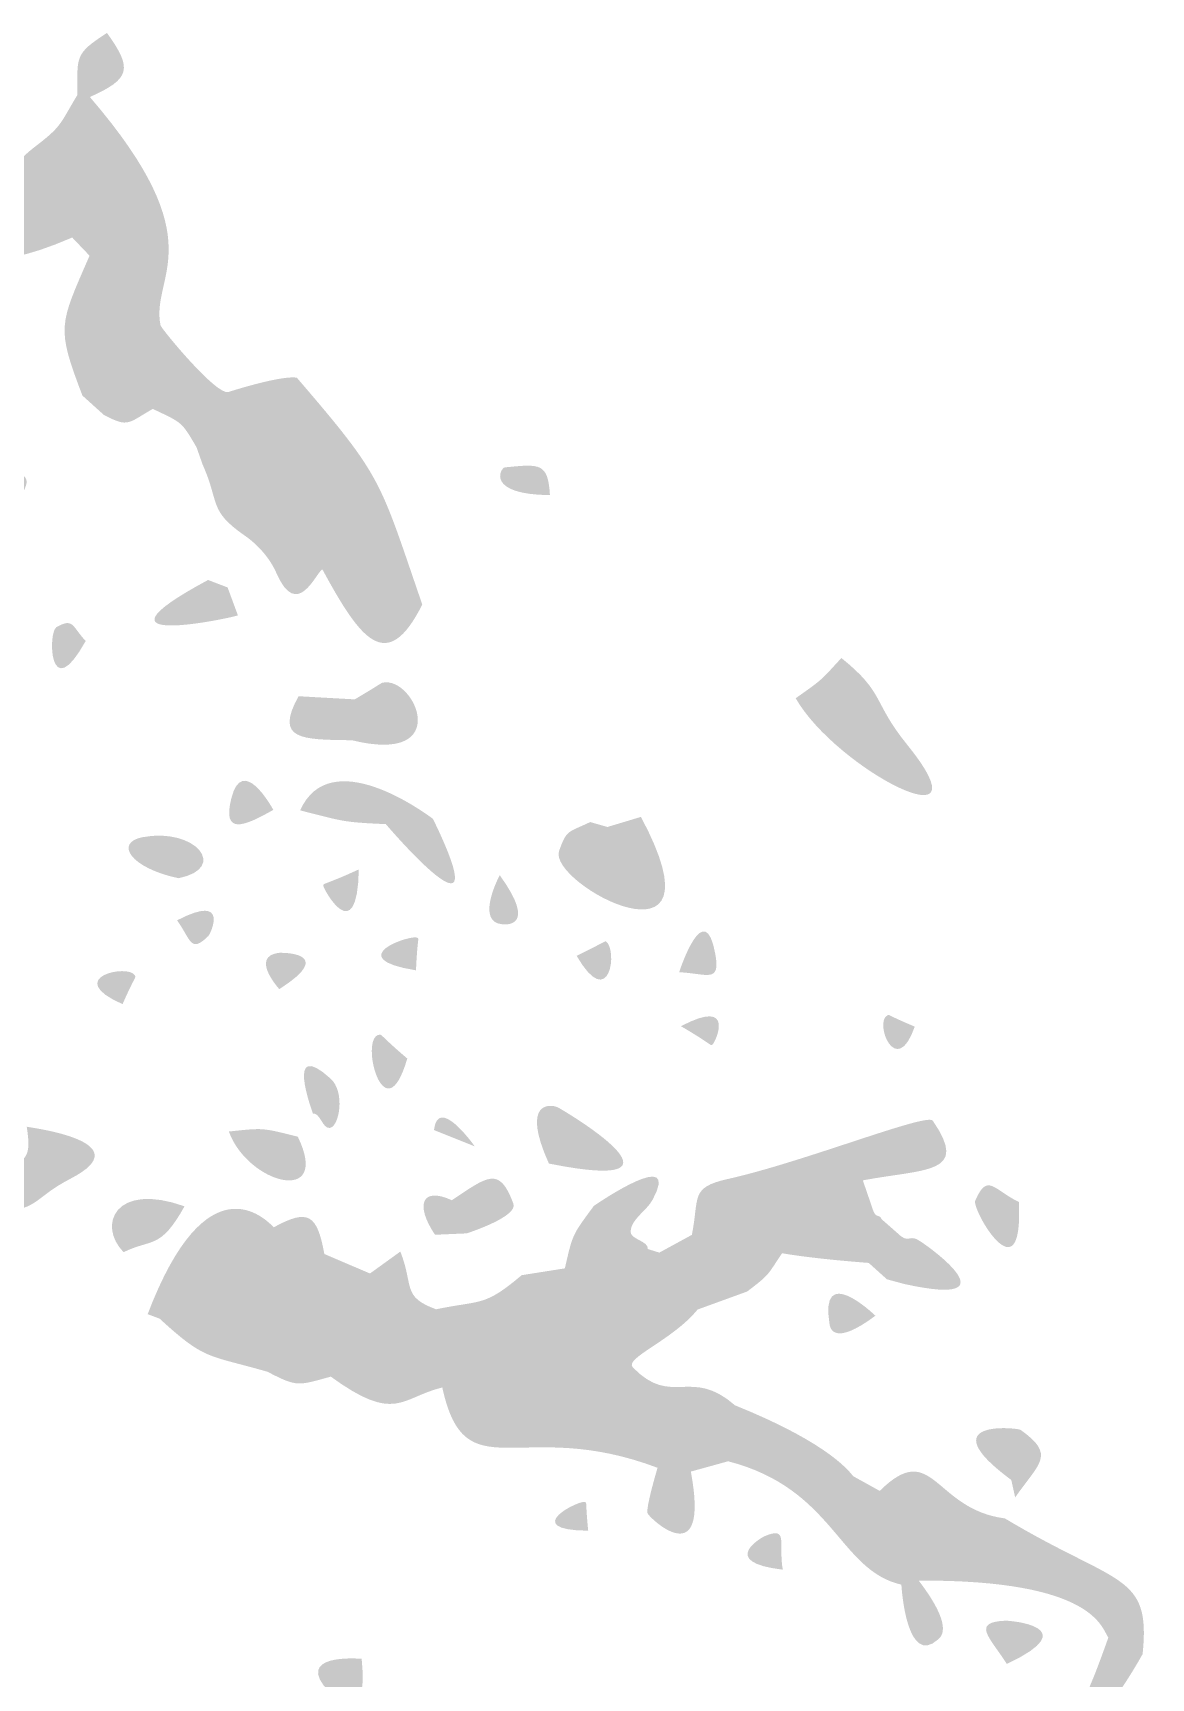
# Model space of a CAD drawing. Header units: millimetres. Extents: x 1061 to 1250, y 28 to 134.
# Drawn here: x 1105.68 to 1116.32, y 49.71 to 65.38 of the extents above; entities that cross this region are included whole.
import ezdxf

# ---------------------------------------------------------------- set-up
doc = ezdxf.new("R2010")
doc.units = ezdxf.units.MM

msp = doc.modelspace()

# ---------------------------------------------------------------- hatches: boundary and pattern name
at = {"true_color": 0x080808, "transparency": 33554687}
h = msp.add_hatch(color=18, dxfattribs=at)
edge = h.paths.add_edge_path(flags=0)
edge.add_spline(control_points=[(1106.386, 65.376), (1106.632, 65.034), (1106.61, 64.939), (1106.223, 64.766), (1106.223, 64.766), (1106.105, 64.787), (1106.105, 64.787), (1106.104, 65.15), (1106.072, 65.174), (1106.386, 65.376)], knot_values=[0, 0, 0, 0, 1, 1, 1, 2, 2, 2, 3, 3, 3, 3], degree=3, periodic=1)
h = msp.add_hatch(color=18, dxfattribs=at)
edge = h.paths.add_edge_path(flags=0)
edge.add_spline(control_points=[(1106.105, 64.787), (1106.105, 64.787), (1106.223, 64.766), (1106.223, 64.766), (1107.425, 63.37), (1106.796, 63.07), (1106.896, 62.591), (1106.902, 62.561), (1107.427, 61.921), (1107.541, 61.957), (1107.592, 61.973), (1108.04, 62.115), (1108.192, 62.094), (1109.018, 61.134), (1108.975, 61.129), (1109.387, 59.933), (1109.048, 59.258), (1108.797, 59.602), (1108.436, 60.268), (1108.311, 61.163), (1108.199, 61.244), (1107.296, 61.267), (1107.296, 61.267), (1107.238, 61.431), (1107.238, 61.431), (1107.093, 61.68), (1107.099, 61.664), (1106.822, 61.796), (1106.579, 62.294), (1106.415, 61.997), (1106.356, 61.739), (1106.356, 61.739), (1106.152, 61.923), (1106.152, 61.923), (1105.902, 62.58), (1105.931, 62.59), (1106.22, 63.255), (1106.22, 63.255), (1106.055, 63.428), (1106.055, 63.428), (1106.039, 63.501), (1105.925, 63.994), (1105.687, 64.282), (1105.961, 64.492), (1105.929, 64.495), (1106.105, 64.787)], knot_values=[0, 0, 0, 0, 1, 1, 1, 2, 2, 2, 3, 3, 3, 4, 4, 4, 5, 5, 5, 6, 6, 6, 7, 7, 7, 8, 8, 8, 9, 9, 9, 10, 10, 10, 11, 11, 11, 12, 12, 12, 13, 13, 13, 14, 14, 14, 15, 15, 15, 15], degree=3, periodic=1)
h = msp.add_hatch(color=18, dxfattribs=at)
edge = h.paths.add_edge_path(flags=0)
edge.add_spline(control_points=[(1105.687, 64.282), (1105.925, 63.994), (1106.039, 63.501), (1106.055, 63.428), (1105.128, 63.028), (1105.119, 63.344), (1105.128, 63.418), (1105.18, 63.875), (1105.623, 64.231), (1105.687, 64.282)], knot_values=[0, 0, 0, 0, 1, 1, 1, 2, 2, 2, 3, 3, 3, 3], degree=3, periodic=1)
h = msp.add_hatch(color=18, dxfattribs=at)
edge = h.paths.add_edge_path(flags=0)
edge.add_spline(control_points=[(1106.356, 61.739), (1106.415, 61.997), (1106.579, 62.294), (1106.822, 61.796), (1106.584, 61.661), (1106.593, 61.614), (1106.356, 61.739)], knot_values=[0, 0, 0, 0, 1, 1, 1, 2, 2, 2, 2], degree=3, periodic=1)
h = msp.add_hatch(color=18, dxfattribs=at)
edge = h.paths.add_edge_path(flags=0)
edge.add_spline(control_points=[(1105.517, 60.821), (1104.814, 60.822), (1105.331, 61.309), (1105.528, 61.203), (1105.701, 61.109), (1105.594, 61.074), (1105.517, 60.821)], knot_values=[0, 0, 0, 0, 1, 1, 1, 2, 2, 2, 2], degree=3, periodic=1)
h = msp.add_hatch(color=18, dxfattribs=at)
edge = h.paths.add_edge_path(flags=0)
edge.add_spline(control_points=[(1107.296, 61.267), (1108.199, 61.244), (1108.311, 61.163), (1108.436, 60.268), (1108.376, 60.242), (1108.198, 59.774), (1107.999, 60.232), (1107.906, 60.445), (1107.726, 60.57), (1107.695, 60.591), (1107.35, 60.831), (1107.461, 60.897), (1107.296, 61.267)], knot_values=[0, 0, 0, 0, 1, 1, 1, 2, 2, 2, 3, 3, 3, 4, 4, 4, 4], degree=3, periodic=1)
h = msp.add_hatch(color=18, dxfattribs=at)
edge = h.paths.add_edge_path(flags=0)
edge.add_spline(control_points=[(1110.602, 60.975), (1109.986, 60.98), (1110.132, 61.235), (1110.172, 61.239), (1110.511, 61.273), (1110.583, 61.283), (1110.602, 60.975)], knot_values=[0, 0, 0, 0, 1, 1, 1, 2, 2, 2, 2], degree=3, periodic=1)
h = msp.add_hatch(color=18, dxfattribs=at)
edge = h.paths.add_edge_path(flags=0)
edge.add_spline(control_points=[(1107.348, 60.167), (1107.348, 60.167), (1107.534, 60.096), (1107.534, 60.096), (1107.534, 60.096), (1107.632, 59.83), (1107.632, 59.83), (1107.601, 59.813), (1106.065, 59.478), (1107.348, 60.167)], knot_values=[0, 0, 0, 0, 1, 1, 1, 2, 2, 2, 3, 3, 3, 3], degree=3, periodic=1)
h = msp.add_hatch(color=18, dxfattribs=at)
edge = h.paths.add_edge_path(flags=0)
edge.add_spline(control_points=[(1106.183, 59.586), (1105.833, 58.951), (1105.823, 59.673), (1105.905, 59.718), (1106.068, 59.809), (1106.051, 59.728), (1106.183, 59.586)], knot_values=[0, 0, 0, 0, 1, 1, 1, 2, 2, 2, 2], degree=3, periodic=1)
h = msp.add_hatch(color=18, dxfattribs=at)
edge = h.paths.add_edge_path(flags=0)
edge.add_spline(control_points=[(1113.376, 59.424), (1113.796, 59.086), (1113.668, 59.011), (1114.002, 58.599), (1114.812, 57.598), (1113.323, 58.368), (1112.941, 59.041), (1113.207, 59.228), (1113.178, 59.21), (1113.376, 59.424)], knot_values=[0, 0, 0, 0, 1, 1, 1, 2, 2, 2, 3, 3, 3, 3], degree=3, periodic=1)
h = msp.add_hatch(color=18, dxfattribs=at)
edge = h.paths.add_edge_path(flags=0)
edge.add_spline(control_points=[(1108.744, 59.03), (1109.014, 59.19), (1108.99, 59.185), (1109.014, 59.19), (1109.319, 59.247), (1109.688, 58.402), (1108.717, 58.641), (1108.717, 58.641), (1108.744, 59.03), (1108.744, 59.03)], knot_values=[0, 0, 0, 0, 1, 1, 1, 2, 2, 2, 3, 3, 3, 3], degree=3, periodic=1)
h = msp.add_hatch(color=18, dxfattribs=at)
edge = h.paths.add_edge_path(flags=0)
edge.add_spline(control_points=[(1108.209, 59.06), (1108.209, 59.06), (1108.744, 59.03), (1108.744, 59.03), (1108.744, 59.03), (1108.717, 58.641), (1108.717, 58.641), (1108.234, 58.647), (1107.98, 58.644), (1108.209, 59.06)], knot_values=[0, 0, 0, 0, 1, 1, 1, 2, 2, 2, 3, 3, 3, 3], degree=3, periodic=1)
h = msp.add_hatch(color=18, dxfattribs=at)
edge = h.paths.add_edge_path(flags=0)
edge.add_spline(control_points=[(1108.224, 57.973), (1108.511, 58.613), (1109.407, 57.953), (1109.489, 57.892), (1109.454, 57.901), (1109.46, 57.873), (1109.04, 57.842), (1108.621, 57.861), (1108.642, 57.868), (1108.224, 57.973)], knot_values=[0, 0, 0, 0, 1, 1, 1, 2, 2, 2, 3, 3, 3, 3], degree=3, periodic=1)
h = msp.add_hatch(color=18, dxfattribs=at)
edge = h.paths.add_edge_path(flags=0)
edge.add_spline(control_points=[(1107.969, 57.978), (1107.685, 57.816), (1107.484, 57.738), (1107.568, 58.082), (1107.673, 58.513), (1107.953, 58.007), (1107.969, 57.978)], knot_values=[0, 0, 0, 0, 1, 1, 1, 2, 2, 2, 2], degree=3, periodic=1)
h = msp.add_hatch(color=18, dxfattribs=at)
edge = h.paths.add_edge_path(flags=0)
edge.add_spline(control_points=[(1107.067, 57.327), (1106.606, 57.424), (1106.455, 57.667), (1106.726, 57.718), (1107.227, 57.813), (1107.547, 57.424), (1107.067, 57.327)], knot_values=[0, 0, 0, 0, 1, 1, 1, 2, 2, 2, 2], degree=3, periodic=1)
h = msp.add_hatch(color=18, dxfattribs=at)
edge = h.paths.add_edge_path(flags=0)
edge.add_spline(control_points=[(1109.489, 57.892), (1110.14, 56.555), (1109.063, 57.815), (1109.04, 57.842), (1109.46, 57.873), (1109.454, 57.901), (1109.489, 57.892)], knot_values=[0, 0, 0, 0, 1, 1, 1, 2, 2, 2, 2], degree=3, periodic=1)
h = msp.add_hatch(color=18, dxfattribs=at)
edge = h.paths.add_edge_path(flags=0)
edge.add_spline(control_points=[(1111.468, 57.911), (1112.305, 56.349), (1110.578, 57.275), (1110.689, 57.587), (1110.763, 57.795), (1110.774, 57.76), (1110.985, 57.862), (1110.985, 57.862), (1111.149, 57.815), (1111.149, 57.815), (1111.149, 57.815), (1111.468, 57.911), (1111.468, 57.911)], knot_values=[0, 0, 0, 0, 1, 1, 1, 2, 2, 2, 3, 3, 3, 4, 4, 4, 4], degree=3, periodic=1)
h = msp.add_hatch(color=18, dxfattribs=at)
edge = h.paths.add_edge_path(flags=0)
edge.add_spline(control_points=[(1108.783, 57.411), (1108.767, 56.637), (1108.445, 57.225), (1108.445, 57.255), (1108.446, 57.285), (1108.445, 57.255), (1108.783, 57.411)], knot_values=[0, 0, 0, 0, 1, 1, 1, 2, 2, 2, 2], degree=3, periodic=1)
h = msp.add_hatch(color=18, dxfattribs=at)
edge = h.paths.add_edge_path(flags=0)
edge.add_spline(control_points=[(1110.124, 57.356), (1110.48, 56.864), (1110.189, 56.885), (1110.152, 56.888), (1109.893, 56.907), (1110.107, 57.323), (1110.124, 57.356)], knot_values=[0, 0, 0, 0, 1, 1, 1, 2, 2, 2, 2], degree=3, periodic=1)
h = msp.add_hatch(color=18, dxfattribs=at)
edge = h.paths.add_edge_path(flags=0)
edge.add_spline(control_points=[(1107.053, 56.926), (1107.562, 57.192), (1107.37, 56.795), (1107.351, 56.777), (1107.179, 56.609), (1107.188, 56.738), (1107.053, 56.926)], knot_values=[0, 0, 0, 0, 1, 1, 1, 2, 2, 2, 2], degree=3, periodic=1)
h = msp.add_hatch(color=18, dxfattribs=at)
edge = h.paths.add_edge_path(flags=0)
edge.add_spline(control_points=[(1111.832, 56.432), (1111.841, 56.462), (1112.075, 57.165), (1112.176, 56.605), (1112.227, 56.322), (1112.096, 56.42), (1111.832, 56.432)], knot_values=[0, 0, 0, 0, 1, 1, 1, 2, 2, 2, 2], degree=3, periodic=1)
h = msp.add_hatch(color=18, dxfattribs=at)
edge = h.paths.add_edge_path(flags=0)
edge.add_spline(control_points=[(1109.327, 56.45), (1108.6, 56.566), (1109.288, 56.797), (1109.34, 56.76), (1109.36, 56.746), (1109.34, 56.76), (1109.327, 56.45)], knot_values=[0, 0, 0, 0, 1, 1, 1, 2, 2, 2, 2], degree=3, periodic=1)
h = msp.add_hatch(color=18, dxfattribs=at)
edge = h.paths.add_edge_path(flags=0)
edge.add_spline(control_points=[(1110.856, 56.588), (1110.856, 56.588), (1111.132, 56.727), (1111.132, 56.727), (1111.251, 56.656), (1111.175, 56.037), (1110.856, 56.588)], knot_values=[0, 0, 0, 0, 1, 1, 1, 2, 2, 2, 2], degree=3, periodic=1)
h = msp.add_hatch(color=18, dxfattribs=at)
edge = h.paths.add_edge_path(flags=0)
edge.add_spline(control_points=[(1108.026, 56.271), (1108.008, 56.291), (1107.755, 56.579), (1108.017, 56.616), (1108.044, 56.62), (1108.583, 56.625), (1108.026, 56.271)], knot_values=[0, 0, 0, 0, 1, 1, 1, 2, 2, 2, 2], degree=3, periodic=1)
h = msp.add_hatch(color=18, dxfattribs=at)
edge = h.paths.add_edge_path(flags=0)
edge.add_spline(control_points=[(1106.534, 56.128), (1105.955, 56.381), (1106.597, 56.518), (1106.653, 56.399), (1106.664, 56.378), (1106.653, 56.399), (1106.534, 56.128)], knot_values=[0, 0, 0, 0, 1, 1, 1, 2, 2, 2, 2], degree=3, periodic=1)
h = msp.add_hatch(color=18, dxfattribs=at)
edge = h.paths.add_edge_path(flags=0)
edge.add_spline(control_points=[(1111.849, 55.918), (1112.383, 56.2), (1112.173, 55.758), (1112.149, 55.743), (1112.126, 55.728), (1112.149, 55.743), (1111.849, 55.918)], knot_values=[0, 0, 0, 0, 1, 1, 1, 2, 2, 2, 2], degree=3, periodic=1)
h = msp.add_hatch(color=18, dxfattribs=at)
edge = h.paths.add_edge_path(flags=0)
edge.add_spline(control_points=[(1114.074, 55.914), (1113.898, 55.405), (1113.683, 55.958), (1113.815, 56.022), (1113.836, 56.031), (1113.815, 56.022), (1114.074, 55.914)], knot_values=[0, 0, 0, 0, 1, 1, 1, 2, 2, 2, 2], degree=3, periodic=1)
h = msp.add_hatch(color=18, dxfattribs=at)
edge = h.paths.add_edge_path(flags=0)
edge.add_spline(control_points=[(1108.346, 55.087), (1108.336, 55.115), (1108.078, 55.811), (1108.512, 55.421), (1108.658, 55.291), (1108.596, 54.958), (1108.506, 54.949), (1108.436, 54.943), (1108.416, 55.094), (1108.346, 55.087)], knot_values=[0, 0, 0, 0, 1, 1, 1, 2, 2, 2, 3, 3, 3, 3], degree=3, periodic=1)
h = msp.add_hatch(color=18, dxfattribs=at)
edge = h.paths.add_edge_path(flags=0)
edge.add_spline(control_points=[(1109.244, 55.61), (1109.028, 54.865), (1108.782, 55.813), (1108.978, 55.837), (1109.006, 55.84), (1108.978, 55.837), (1109.244, 55.61)], knot_values=[0, 0, 0, 0, 1, 1, 1, 2, 2, 2, 2], degree=3, periodic=1)
h = msp.add_hatch(color=18, dxfattribs=at)
edge = h.paths.add_edge_path(flags=0)
edge.add_spline(control_points=[(1109.886, 54.774), (1109.886, 54.774), (1109.498, 54.929), (1109.498, 54.929), (1109.536, 55.261), (1109.867, 54.801), (1109.886, 54.774)], knot_values=[0, 0, 0, 0, 1, 1, 1, 2, 2, 2, 2], degree=3, periodic=1)
h = msp.add_hatch(color=18, dxfattribs=at)
edge = h.paths.add_edge_path(flags=0)
edge.add_spline(control_points=[(1110.592, 54.61), (1110.322, 55.208), (1110.608, 55.178), (1110.677, 55.145), (1110.716, 55.126), (1112.112, 54.305), (1110.592, 54.61)], knot_values=[0, 0, 0, 0, 1, 1, 1, 2, 2, 2, 2], degree=3, periodic=1)
h = msp.add_hatch(color=18, dxfattribs=at)
edge = h.paths.add_edge_path(flags=0)
edge.add_spline(control_points=[(1113.58, 54.45), (1113.056, 54.228), (1113.024, 54.261), (1112.811, 53.756), (1112.665, 53.537), (1112.694, 53.556), (1112.48, 53.392), (1112.35, 53.539), (1112.289, 53.434), (1112.147, 53.595), (1112.127, 53.618), (1112.147, 53.595), (1111.953, 53.931), (1112.024, 54.29), (1111.935, 54.382), (1112.291, 54.462), (1113.018, 54.624), (1114.191, 55.097), (1114.246, 55.018), (1114.598, 54.506), (1114.179, 54.563), (1113.58, 54.45)], knot_values=[0, 0, 0, 0, 1, 1, 1, 2, 2, 2, 3, 3, 3, 4, 4, 4, 5, 5, 5, 6, 6, 6, 7, 7, 7, 7], degree=3, periodic=1)
h = msp.add_hatch(color=18, dxfattribs=at)
edge = h.paths.add_edge_path(flags=0)
edge.add_spline(control_points=[(1105.622, 54.961), (1105.651, 54.952), (1106.73, 54.822), (1106.037, 54.465), (1105.689, 54.284), (1105.751, 54.185), (1105.377, 54.146), (1105.32, 54.063), (1105.169, 54.149), (1105.226, 53.929), (1105.242, 53.867), (1105.3, 53.823), (1105.316, 53.761), (1105.006, 52.521), (1104.683, 53.879), (1104.732, 53.931), (1105.016, 54.238), (1104.868, 54.366), (1105.252, 54.547), (1105.606, 54.62), (1105.675, 54.621), (1105.622, 54.961)], knot_values=[0, 0, 0, 0, 1, 1, 1, 2, 2, 2, 3, 3, 3, 4, 4, 4, 5, 5, 5, 6, 6, 6, 7, 7, 7, 7], degree=3, periodic=1)
h = msp.add_hatch(color=18, dxfattribs=at)
edge = h.paths.add_edge_path(flags=0)
edge.add_spline(control_points=[(1107.546, 54.915), (1107.882, 54.951), (1107.859, 54.951), (1108.202, 54.866), (1108.523, 54.204), (1107.726, 54.415), (1107.546, 54.915)], knot_values=[0, 0, 0, 0, 1, 1, 1, 2, 2, 2, 2], degree=3, periodic=1)
h = msp.add_hatch(color=18, dxfattribs=at)
edge = h.paths.add_edge_path(flags=0)
edge.add_spline(control_points=[(1111.02, 54.207), (1111.057, 54.232), (1111.858, 54.782), (1111.579, 54.265), (1111.521, 54.158), (1111.381, 54.087), (1111.369, 53.966), (1111.362, 53.887), (1111.541, 53.875), (1111.534, 53.796), (1111.534, 53.796), (1111.444, 53.631), (1111.444, 53.631), (1111.093, 53.37), (1111.009, 53.245), (1110.744, 53.612), (1110.82, 53.944), (1110.813, 53.926), (1111.02, 54.207)], knot_values=[0, 0, 0, 0, 1, 1, 1, 2, 2, 2, 3, 3, 3, 4, 4, 4, 5, 5, 5, 6, 6, 6, 6], degree=3, periodic=1)
h = msp.add_hatch(color=18, dxfattribs=at)
edge = h.paths.add_edge_path(flags=0)
edge.add_spline(control_points=[(1107.973, 54.003), (1107.839, 53.781), (1107.827, 53.816), (1107.697, 53.597), (1107.228, 53.422), (1107.27, 53.41), (1106.887, 53.133), (1106.887, 53.133), (1106.773, 53.176), (1106.773, 53.176), (1107.336, 54.654), (1107.892, 54.086), (1107.973, 54.003)], knot_values=[0, 0, 0, 0, 1, 1, 1, 2, 2, 2, 3, 3, 3, 4, 4, 4, 4], degree=3, periodic=1)
h = msp.add_hatch(color=18, dxfattribs=at)
edge = h.paths.add_edge_path(flags=0)
edge.add_spline(control_points=[(1109.668, 54.261), (1110.006, 54.485), (1110.12, 54.593), (1110.254, 54.228), (1110.298, 54.107), (1109.849, 53.958), (1109.809, 53.945), (1109.809, 53.945), (1109.668, 54.261), (1109.668, 54.261)], knot_values=[0, 0, 0, 0, 1, 1, 1, 2, 2, 2, 3, 3, 3, 3], degree=3, periodic=1)
h = msp.add_hatch(color=18, dxfattribs=at)
edge = h.paths.add_edge_path(flags=0)
edge.add_spline(control_points=[(1115.065, 54.244), (1115.11, 53.313), (1114.614, 54.173), (1114.65, 54.257), (1114.767, 54.527), (1114.825, 54.36), (1115.065, 54.244)], knot_values=[0, 0, 0, 0, 1, 1, 1, 2, 2, 2, 2], degree=3, periodic=1)
h = msp.add_hatch(color=18, dxfattribs=at)
edge = h.paths.add_edge_path(flags=0)
edge.add_spline(control_points=[(1107.124, 54.203), (1106.892, 53.786), (1106.814, 53.899), (1106.544, 53.766), (1106.293, 54.022), (1106.461, 54.44), (1107.124, 54.203)], knot_values=[0, 0, 0, 0, 1, 1, 1, 2, 2, 2, 2], degree=3, periodic=1)
h = msp.add_hatch(color=18, dxfattribs=at)
edge = h.paths.add_edge_path(flags=0)
edge.add_spline(control_points=[(1109.668, 54.261), (1109.668, 54.261), (1109.809, 53.945), (1109.809, 53.945), (1109.809, 53.945), (1109.508, 53.932), (1109.508, 53.932), (1109.317, 54.216), (1109.38, 54.393), (1109.668, 54.261)], knot_values=[0, 0, 0, 0, 1, 1, 1, 2, 2, 2, 3, 3, 3, 3], degree=3, periodic=1)
h = msp.add_hatch(color=18, dxfattribs=at)
edge = h.paths.add_edge_path(flags=0)
edge.add_spline(control_points=[(1113.58, 54.45), (1113.682, 54.155), (1113.672, 54.178), (1113.682, 54.155), (1113.712, 54.084), (1113.736, 54.134), (1113.76, 54.079), (1113.781, 53.833), (1113.754, 53.855), (1113.636, 53.664), (1113.57, 53.669), (1113.124, 53.702), (1112.811, 53.756), (1113.024, 54.261), (1113.056, 54.228), (1113.58, 54.45)], knot_values=[0, 0, 0, 0, 1, 1, 1, 2, 2, 2, 3, 3, 3, 4, 4, 4, 5, 5, 5, 5], degree=3, periodic=1)
h = msp.add_hatch(color=18, dxfattribs=at)
edge = h.paths.add_edge_path(flags=0)
edge.add_spline(control_points=[(1107.973, 54.003), (1108.304, 54.185), (1108.386, 54.124), (1108.455, 53.749), (1108.213, 53.396), (1108.261, 53.33), (1107.842, 53.249), (1107.842, 53.249), (1107.697, 53.597), (1107.697, 53.597), (1107.827, 53.816), (1107.839, 53.781), (1107.973, 54.003)], knot_values=[0, 0, 0, 0, 1, 1, 1, 2, 2, 2, 3, 3, 3, 4, 4, 4, 4], degree=3, periodic=1)
h = msp.add_hatch(color=18, dxfattribs=at)
edge = h.paths.add_edge_path(flags=0)
edge.add_spline(control_points=[(1113.76, 54.079), (1113.948, 53.915), (1113.931, 53.927), (1113.948, 53.915), (1114.021, 53.862), (1114.035, 53.935), (1114.119, 53.874), (1114.119, 53.874), (1113.971, 53.464), (1113.971, 53.464), (1113.971, 53.464), (1113.809, 53.508), (1113.809, 53.508), (1113.809, 53.508), (1113.636, 53.664), (1113.636, 53.664), (1113.754, 53.855), (1113.781, 53.833), (1113.76, 54.079)], knot_values=[0, 0, 0, 0, 1, 1, 1, 2, 2, 2, 3, 3, 3, 4, 4, 4, 5, 5, 5, 6, 6, 6, 6], degree=3, periodic=1)
h = msp.add_hatch(color=18, dxfattribs=at)
edge = h.paths.add_edge_path(flags=0)
edge.add_spline(control_points=[(1111.953, 53.931), (1112.147, 53.595), (1112.127, 53.618), (1112.147, 53.595), (1112.289, 53.434), (1112.35, 53.539), (1112.48, 53.392), (1112.48, 53.392), (1112.008, 53.22), (1112.008, 53.22), (1112.008, 53.22), (1111.643, 53.762), (1111.643, 53.762), (1111.643, 53.762), (1111.953, 53.931), (1111.953, 53.931)], knot_values=[0, 0, 0, 0, 1, 1, 1, 2, 2, 2, 3, 3, 3, 4, 4, 4, 5, 5, 5, 5], degree=3, periodic=1)
h = msp.add_hatch(color=18, dxfattribs=at)
edge = h.paths.add_edge_path(flags=0)
edge.add_spline(control_points=[(1108.455, 53.749), (1108.455, 53.749), (1108.889, 53.563), (1108.889, 53.563), (1108.889, 53.563), (1108.81, 53.318), (1108.81, 53.318), (1108.349, 53.049), (1108.366, 53.074), (1107.908, 52.772), (1107.896, 53.025), (1107.861, 53), (1107.842, 53.249), (1108.261, 53.33), (1108.213, 53.396), (1108.455, 53.749)], knot_values=[0, 0, 0, 0, 1, 1, 1, 2, 2, 2, 3, 3, 3, 4, 4, 4, 5, 5, 5, 5], degree=3, periodic=1)
h = msp.add_hatch(color=18, dxfattribs=at)
edge = h.paths.add_edge_path(flags=0)
edge.add_spline(control_points=[(1109.178, 53.772), (1109.309, 53.44), (1109.189, 53.344), (1109.518, 53.222), (1109.136, 52.96), (1109.378, 52.889), (1109.577, 52.478), (1109.178, 52.379), (1109.133, 52.133), (1108.516, 52.581), (1108.653, 52.776), (1108.879, 52.896), (1109.017, 53.091), (1109.107, 53.219), (1109.039, 53.294), (1109.027, 53.307), (1108.938, 53.405), (1108.899, 53.221), (1108.81, 53.318), (1108.81, 53.318), (1108.889, 53.563), (1108.889, 53.563), (1108.889, 53.563), (1109.178, 53.772), (1109.178, 53.772)], knot_values=[0, 0, 0, 0, 1, 1, 1, 2, 2, 2, 3, 3, 3, 4, 4, 4, 5, 5, 5, 6, 6, 6, 7, 7, 7, 8, 8, 8, 8], degree=3, periodic=1)
h = msp.add_hatch(color=18, dxfattribs=at)
edge = h.paths.add_edge_path(flags=0)
edge.add_spline(control_points=[(1111.534, 53.796), (1111.534, 53.796), (1111.643, 53.762), (1111.643, 53.762), (1111.643, 53.762), (1112.008, 53.22), (1112.008, 53.22), (1111.767, 52.925), (1111.306, 52.757), (1111.391, 52.669), (1111.763, 52.285), (1111.941, 52.678), (1112.363, 52.308), (1112.363, 52.308), (1112.298, 51.775), (1112.298, 51.775), (1112.298, 51.775), (1111.943, 51.677), (1111.943, 51.677), (1111.943, 51.677), (1111.626, 51.713), (1111.626, 51.713), (1110.318, 52.209), (1109.796, 51.47), (1109.577, 52.478), (1109.378, 52.889), (1109.136, 52.96), (1109.518, 53.222), (1109.955, 53.314), (1109.972, 53.242), (1110.333, 53.547), (1111.059, 52.335), (1111.749, 53.029), (1111.444, 53.631), (1111.444, 53.631), (1111.534, 53.796), (1111.534, 53.796)], knot_values=[0, 0, 0, 0, 1, 1, 1, 2, 2, 2, 3, 3, 3, 4, 4, 4, 5, 5, 5, 6, 6, 6, 7, 7, 7, 8, 8, 8, 9, 9, 9, 10, 10, 10, 11, 11, 11, 12, 12, 12, 12], degree=3, periodic=1)
h = msp.add_hatch(color=18, dxfattribs=at)
edge = h.paths.add_edge_path(flags=0)
edge.add_spline(control_points=[(1114.119, 53.874), (1114.151, 53.86), (1115.072, 53.219), (1113.971, 53.464), (1113.971, 53.464), (1114.119, 53.874), (1114.119, 53.874)], knot_values=[0, 0, 0, 0, 1, 1, 1, 2, 2, 2, 2], degree=3, periodic=1)
h = msp.add_hatch(color=18, dxfattribs=at)
edge = h.paths.add_edge_path(flags=0)
edge.add_spline(control_points=[(1107.697, 53.597), (1107.697, 53.597), (1107.842, 53.249), (1107.842, 53.249), (1107.861, 53), (1107.896, 53.025), (1107.908, 52.772), (1107.908, 52.772), (1107.912, 52.628), (1107.912, 52.628), (1107.341, 52.792), (1107.321, 52.734), (1106.887, 53.133), (1107.27, 53.41), (1107.228, 53.422), (1107.697, 53.597)], knot_values=[0, 0, 0, 0, 1, 1, 1, 2, 2, 2, 3, 3, 3, 4, 4, 4, 5, 5, 5, 5], degree=3, periodic=1)
h = msp.add_hatch(color=18, dxfattribs=at)
edge = h.paths.add_edge_path(flags=0)
edge.add_spline(control_points=[(1110.333, 53.547), (1110.333, 53.547), (1110.744, 53.612), (1110.744, 53.612), (1111.009, 53.245), (1111.093, 53.37), (1111.444, 53.631), (1111.749, 53.029), (1111.059, 52.335), (1110.333, 53.547)], knot_values=[0, 0, 0, 0, 1, 1, 1, 2, 2, 2, 3, 3, 3, 3], degree=3, periodic=1)
h = msp.add_hatch(color=18, dxfattribs=at)
edge = h.paths.add_edge_path(flags=0)
edge.add_spline(control_points=[(1113.7, 53.161), (1113.299, 52.862), (1113.269, 53.046), (1113.263, 53.082), (1113.167, 53.668), (1113.674, 53.185), (1113.7, 53.161)], knot_values=[0, 0, 0, 0, 1, 1, 1, 2, 2, 2, 2], degree=3, periodic=1)
h = msp.add_hatch(color=18, dxfattribs=at)
edge = h.paths.add_edge_path(flags=0)
edge.add_spline(control_points=[(1108.81, 53.318), (1108.899, 53.221), (1108.938, 53.405), (1109.027, 53.307), (1109.039, 53.294), (1109.107, 53.219), (1109.017, 53.091), (1108.879, 52.896), (1108.653, 52.776), (1108.516, 52.581), (1108.199, 52.494), (1108.199, 52.48), (1107.912, 52.628), (1107.912, 52.628), (1107.908, 52.772), (1107.908, 52.772), (1108.366, 53.074), (1108.349, 53.049), (1108.81, 53.318)], knot_values=[0, 0, 0, 0, 1, 1, 1, 2, 2, 2, 3, 3, 3, 4, 4, 4, 5, 5, 5, 6, 6, 6, 6], degree=3, periodic=1)
h = msp.add_hatch(color=18, dxfattribs=at)
edge = h.paths.add_edge_path(flags=0)
edge.add_spline(control_points=[(1112.363, 52.308), (1113.305, 51.929), (1113.47, 51.648), (1113.49, 51.632), (1113.49, 51.632), (1113.741, 51.493), (1113.741, 51.493), (1114.249, 51.996), (1114.255, 51.318), (1114.932, 51.231), (1116.007, 50.586), (1116.324, 50.717), (1116.243, 49.939), (1116.243, 49.939), (1115.917, 50.097), (1115.917, 50.097), (1115.851, 50.181), (1115.795, 50.647), (1114.112, 50.639), (1114.112, 50.639), (1113.947, 50.6), (1113.947, 50.6), (1113.346, 50.739), (1113.31, 51.513), (1112.298, 51.775), (1112.298, 51.775), (1112.363, 52.308), (1112.363, 52.308)], knot_values=[0, 0, 0, 0, 1, 1, 1, 2, 2, 2, 3, 3, 3, 4, 4, 4, 5, 5, 5, 6, 6, 6, 7, 7, 7, 8, 8, 8, 9, 9, 9, 9], degree=3, periodic=1)
h = msp.add_hatch(color=18, dxfattribs=at)
edge = h.paths.add_edge_path(flags=0)
edge.add_spline(control_points=[(1114.993, 51.597), (1114.205, 52.179), (1115.052, 52.096), (1115.083, 52.073), (1115.418, 51.834), (1115.261, 51.762), (1115.03, 51.431), (1115.03, 51.431), (1114.993, 51.597), (1114.993, 51.597)], knot_values=[0, 0, 0, 0, 1, 1, 1, 2, 2, 2, 3, 3, 3, 3], degree=3, periodic=1)
h = msp.add_hatch(color=18, dxfattribs=at)
edge = h.paths.add_edge_path(flags=0)
edge.add_spline(control_points=[(1111.626, 51.713), (1111.626, 51.713), (1111.943, 51.677), (1111.943, 51.677), (1112.13, 50.679), (1111.543, 51.238), (1111.53, 51.282), (1111.515, 51.335), (1111.616, 51.679), (1111.626, 51.713)], knot_values=[0, 0, 0, 0, 1, 1, 1, 2, 2, 2, 3, 3, 3, 3], degree=3, periodic=1)
h = msp.add_hatch(color=18, dxfattribs=at)
edge = h.paths.add_edge_path(flags=0)
edge.add_spline(control_points=[(1110.966, 51.114), (1110.291, 51.119), (1110.902, 51.42), (1110.939, 51.386), (1110.955, 51.372), (1110.939, 51.386), (1110.966, 51.114)], knot_values=[0, 0, 0, 0, 1, 1, 1, 2, 2, 2, 2], degree=3, periodic=1)
h = msp.add_hatch(color=18, dxfattribs=at)
edge = h.paths.add_edge_path(flags=0)
edge.add_spline(control_points=[(1112.818, 50.743), (1112.204, 50.814), (1112.616, 51.049), (1112.642, 51.06), (1112.878, 51.162), (1112.774, 50.991), (1112.818, 50.743)], knot_values=[0, 0, 0, 0, 1, 1, 1, 2, 2, 2, 2], degree=3, periodic=1)
h = msp.add_hatch(color=18, dxfattribs=at)
edge = h.paths.add_edge_path(flags=0)
edge.add_spline(control_points=[(1113.947, 50.6), (1113.947, 50.6), (1114.112, 50.639), (1114.112, 50.639), (1114.442, 50.207), (1114.331, 50.109), (1114.296, 50.078), (1114, 49.814), (1113.95, 50.549), (1113.947, 50.6)], knot_values=[0, 0, 0, 0, 1, 1, 1, 2, 2, 2, 3, 3, 3, 3], degree=3, periodic=1)
h = msp.add_hatch(color=18, dxfattribs=at)
edge = h.paths.add_edge_path(flags=0)
edge.add_spline(control_points=[(1114.951, 49.845), (1114.786, 50.102), (1114.61, 50.243), (1114.938, 50.257), (1114.97, 50.259), (1115.712, 50.203), (1114.951, 49.845)], knot_values=[0, 0, 0, 0, 1, 1, 1, 2, 2, 2, 2], degree=3, periodic=1)
h = msp.add_hatch(color=18, dxfattribs=at)
edge = h.paths.add_edge_path(flags=0)
edge.add_spline(control_points=[(1115.917, 50.097), (1115.917, 50.097), (1116.243, 49.939), (1116.243, 49.939), (1116.219, 49.896), (1115.667, 48.905), (1115.733, 49.603), (1115.737, 49.645), (1115.754, 49.635), (1115.917, 50.097)], knot_values=[0, 0, 0, 0, 1, 1, 1, 2, 2, 2, 3, 3, 3, 3], degree=3, periodic=1)
h = msp.add_hatch(color=18, dxfattribs=at)
edge = h.paths.add_edge_path(flags=0)
edge.add_spline(control_points=[(1108.81, 49.894), (1108.885, 49.175), (1108.523, 49.556), (1108.499, 49.581), (1108.152, 49.946), (1108.775, 49.897), (1108.81, 49.894)], knot_values=[0, 0, 0, 0, 1, 1, 1, 2, 2, 2, 2], degree=3, periodic=1)

doc.saveas('drawing.dxf')
